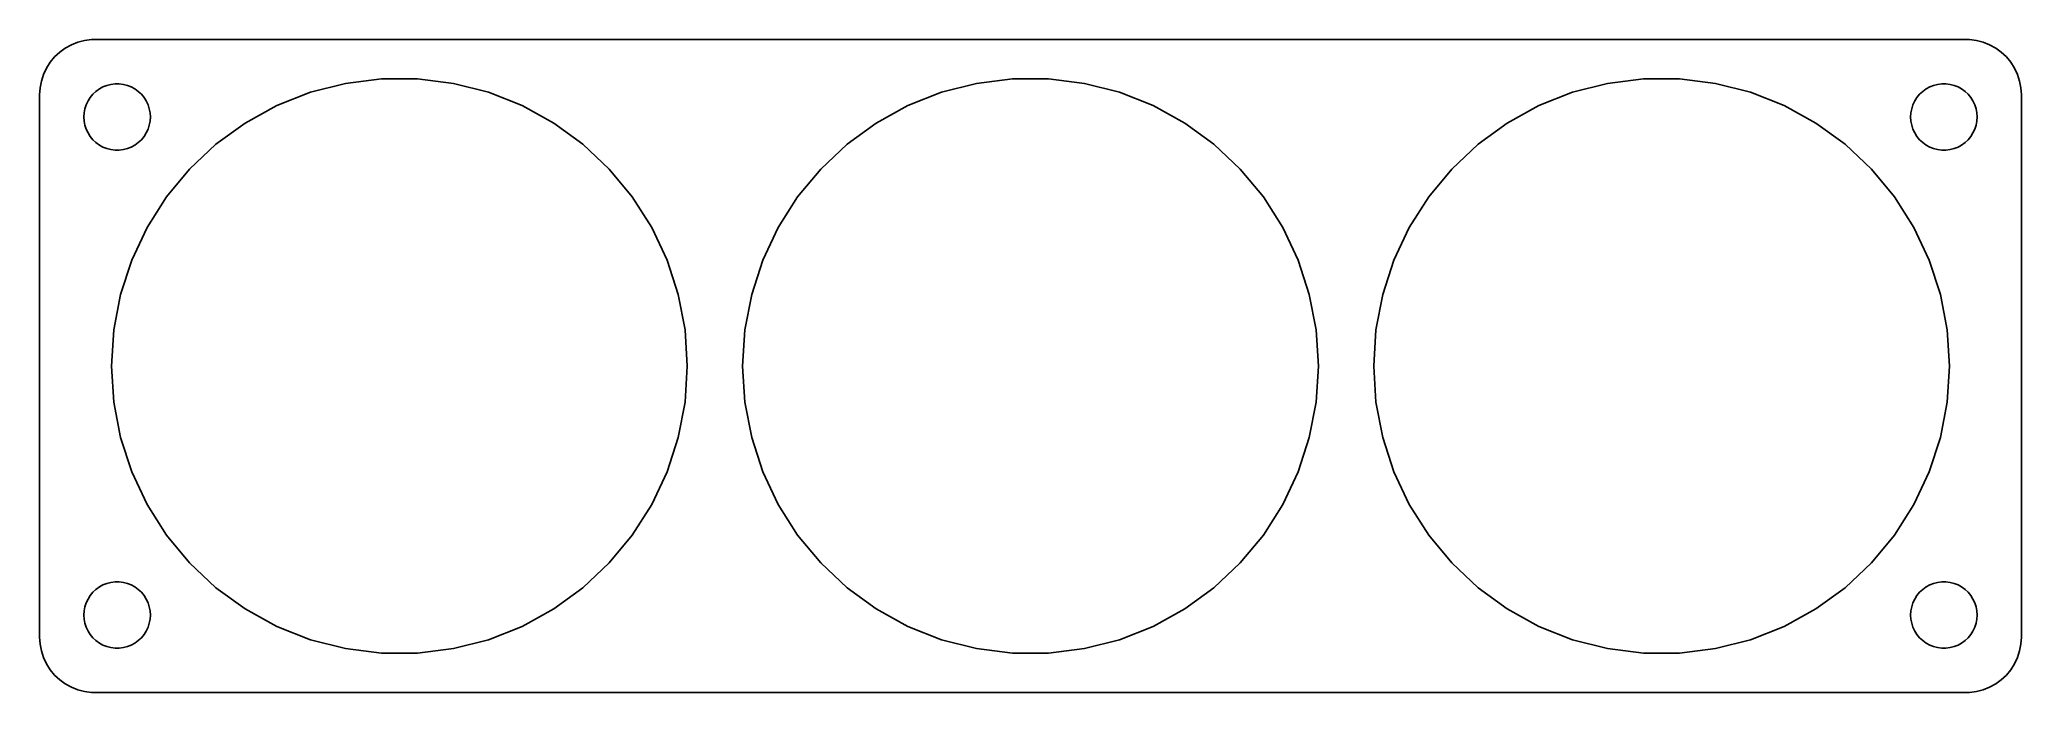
# Model space of a CAD drawing. Header units: metres. Extents: x -90 to 90, y -29 to 29.
import ezdxf

# ---------------------------------------------------------------- set-up
doc = ezdxf.new("R2010")
doc.units = ezdxf.units.M

msp = doc.modelspace()

# ---------------------------------------------------------------- linework, layer by layer
for p, q in [((-87.1791, 28.7216), (-87.6871, 28.3526)), ((-86.6289, 29.0241), (-87.1791, 28.7216)), ((-86.0451, 29.2553), (-86.6289, 29.0241)), ((-85.4369, 29.4114), (-86.0451, 29.2553)), ((-84.8139, 29.4901), (-85.4369, 29.4114)), ((84.8139, 29.4901), (-84.8139, 29.4901)), ((85.4369, 29.4114), (84.8139, 29.4901)), ((86.0451, 29.2553), (85.4369, 29.4114)), ((86.6289, 29.0241), (86.0451, 29.2553)), ((87.1791, 28.7216), (86.6289, 29.0241)), ((87.6871, 28.3526), (87.1791, 28.7216)), ((-88.8815, 26.9088), (-89.1489, 26.3406)), ((-88.5451, 27.4389), (-88.8815, 26.9088)), ((-88.1448, 27.9227), (-88.5451, 27.4389)), ((-87.6871, 28.3526), (-88.1448, 27.9227)), ((88.1448, 27.9227), (87.6871, 28.3526)), ((88.5451, 27.4389), (88.1448, 27.9227)), ((88.8815, 26.9088), (88.5451, 27.4389)), ((89.1489, 26.3406), (88.8815, 26.9088)), ((-89.4606, 25.1267), (-89.5, 24.5)), ((-89.3429, 25.7434), (-89.4606, 25.1267)), ((-89.1489, 26.3406), (-89.3429, 25.7434)), ((-84.1075, 25.033), (-83.7773, 25.2145)), ((-83.7773, 25.2145), (-83.427, 25.3532)), ((-83.427, 25.3532), (-83.0621, 25.4469)), ((-83.0621, 25.4469), (-82.6884, 25.4941)), ((-82.6884, 25.4941), (-82.3116, 25.4941)), ((-82.3116, 25.4941), (-81.9379, 25.4469)), ((-81.9379, 25.4469), (-81.573, 25.3532)), ((-81.573, 25.3532), (-81.2227, 25.2145)), ((-81.2227, 25.2145), (-80.8925, 25.033)), ((-65.0344, 24.7275), (-61.8719, 25.5395)), ((-61.8719, 25.5395), (-58.6326, 25.9487)), ((-58.6326, 25.9487), (-55.3674, 25.9487)), ((-55.3674, 25.9487), (-52.1281, 25.5395)), ((-52.1281, 25.5395), (-48.9655, 24.7275)), ((-8.03444, 24.7275), (-4.8719, 25.5395)), ((-4.8719, 25.5395), (-1.63255, 25.9487)), ((-1.63255, 25.9487), (1.63255, 25.9487)), ((1.63255, 25.9487), (4.8719, 25.5395)), ((4.8719, 25.5395), (8.03444, 24.7275)), ((48.9655, 24.7275), (52.1281, 25.5395)), ((52.1281, 25.5395), (55.3674, 25.9487)), ((55.3674, 25.9487), (58.6326, 25.9487)), ((58.6326, 25.9487), (61.8719, 25.5395)), ((61.8719, 25.5395), (65.0344, 24.7275)), ((80.8925, 25.033), (81.2227, 25.2145)), ((81.2227, 25.2145), (81.573, 25.3532)), ((81.573, 25.3532), (81.9379, 25.4469)), ((81.9379, 25.4469), (82.3116, 25.4941)), ((82.3116, 25.4941), (82.6884, 25.4941)), ((82.6884, 25.4941), (83.0621, 25.4469)), ((83.0621, 25.4469), (83.427, 25.3532)), ((83.427, 25.3532), (83.7773, 25.2145)), ((83.7773, 25.2145), (84.1075, 25.033)), ((89.3429, 25.7434), (89.1489, 26.3406)), ((89.4606, 25.1267), (89.3429, 25.7434)), ((89.5, 24.5), (89.4606, 25.1267)), ((-89.5, 24.5), (-89.5, -24.5)), ((-85.4057, 23.2461), (-85.2893, 23.6044)), ((-85.2893, 23.6044), (-85.1289, 23.9453)), ((-85.1289, 23.9453), (-84.927, 24.2634)), ((-84.927, 24.2634), (-84.6869, 24.5536)), ((-84.6869, 24.5536), (-84.4123, 24.8115)), ((-84.4123, 24.8115), (-84.1075, 25.033)), ((-80.8925, 25.033), (-80.5877, 24.8115)), ((-80.5877, 24.8115), (-80.3131, 24.5536)), ((-80.3131, 24.5536), (-80.073, 24.2634)), ((-80.073, 24.2634), (-79.8711, 23.9453)), ((-79.8711, 23.9453), (-79.7107, 23.6044)), ((-79.7107, 23.6044), (-79.5943, 23.2461)), ((-70.9315, 21.9525), (-68.0703, 23.5255)), ((-68.0703, 23.5255), (-65.0344, 24.7275)), ((-48.9655, 24.7275), (-45.9297, 23.5255)), ((-45.9297, 23.5255), (-43.0685, 21.9525)), ((-13.9315, 21.9525), (-11.0703, 23.5255)), ((-11.0703, 23.5255), (-8.03444, 24.7275)), ((8.03444, 24.7275), (11.0703, 23.5255)), ((11.0703, 23.5255), (13.9315, 21.9525)), ((43.0685, 21.9525), (45.9297, 23.5255)), ((45.9297, 23.5255), (48.9655, 24.7275)), ((65.0344, 24.7275), (68.0703, 23.5255)), ((68.0703, 23.5255), (70.9315, 21.9525)), ((79.5943, 23.2461), (79.7107, 23.6044)), ((79.7107, 23.6044), (79.8711, 23.9453)), ((79.8711, 23.9453), (80.073, 24.2634)), ((80.073, 24.2634), (80.3131, 24.5536)), ((80.3131, 24.5536), (80.5877, 24.8115)), ((80.5877, 24.8115), (80.8925, 25.033)), ((84.1075, 25.033), (84.4123, 24.8115)), ((84.4123, 24.8115), (84.6869, 24.5536)), ((84.6869, 24.5536), (84.927, 24.2634)), ((84.927, 24.2634), (85.1289, 23.9453)), ((85.1289, 23.9453), (85.2893, 23.6044)), ((85.2893, 23.6044), (85.4057, 23.2461)), ((89.5, -24.5), (89.5, 24.5)), ((-85.5, 22.5), (-85.4763, 22.876)), ((-85.4763, 22.124), (-85.5, 22.5)), ((-85.4763, 22.876), (-85.4057, 23.2461)), ((-85.4057, 21.7539), (-85.4763, 22.124)), ((-85.2893, 21.3956), (-85.4057, 21.7539)), ((-79.5943, 21.7539), (-79.7107, 21.3956)), ((-79.5943, 23.2461), (-79.5237, 22.876)), ((-79.5237, 22.124), (-79.5943, 21.7539)), ((-79.5237, 22.876), (-79.5, 22.5)), ((-79.5, 22.5), (-79.5237, 22.124)), ((-73.573, 20.0333), (-70.9315, 21.9525)), ((-43.0685, 21.9525), (-40.427, 20.0333)), ((-16.573, 20.0333), (-13.9315, 21.9525)), ((13.9315, 21.9525), (16.573, 20.0333)), ((40.427, 20.0333), (43.0685, 21.9525)), ((70.9315, 21.9525), (73.573, 20.0333)), ((79.5, 22.5), (79.5237, 22.876)), ((79.5237, 22.124), (79.5, 22.5)), ((79.5237, 22.876), (79.5943, 23.2461)), ((79.5943, 21.7539), (79.5237, 22.124)), ((79.7107, 21.3956), (79.5943, 21.7539)), ((85.4057, 21.7539), (85.2893, 21.3956)), ((85.4057, 23.2461), (85.4763, 22.876)), ((85.4763, 22.124), (85.4057, 21.7539)), ((85.4763, 22.876), (85.5, 22.5)), ((85.5, 22.5), (85.4763, 22.124)), ((-85.1289, 21.0547), (-85.2893, 21.3956)), ((-84.927, 20.7366), (-85.1289, 21.0547)), ((-84.6869, 20.4464), (-84.927, 20.7366)), ((-84.4123, 20.1884), (-84.6869, 20.4464)), ((-84.1075, 19.967), (-84.4123, 20.1884)), ((-83.7773, 19.7855), (-84.1075, 19.967)), ((-83.427, 19.6468), (-83.7773, 19.7855)), ((-81.2227, 19.7855), (-81.573, 19.6468)), ((-80.8925, 19.967), (-81.2227, 19.7855)), ((-80.5877, 20.1884), (-80.8925, 19.967)), ((-80.3131, 20.4464), (-80.5877, 20.1884)), ((-80.073, 20.7366), (-80.3131, 20.4464)), ((-79.8711, 21.0547), (-80.073, 20.7366)), ((-79.7107, 21.3956), (-79.8711, 21.0547)), ((-75.9532, 17.7982), (-73.573, 20.0333)), ((-40.427, 20.0333), (-38.0468, 17.7982)), ((-18.9532, 17.7982), (-16.573, 20.0333)), ((16.573, 20.0333), (18.9532, 17.7982)), ((38.0468, 17.7982), (40.427, 20.0333)), ((73.573, 20.0333), (75.9532, 17.7982)), ((79.8711, 21.0547), (79.7107, 21.3956)), ((80.073, 20.7366), (79.8711, 21.0547)), ((80.3131, 20.4464), (80.073, 20.7366)), ((80.5877, 20.1884), (80.3131, 20.4464)), ((80.8925, 19.967), (80.5877, 20.1884)), ((81.2227, 19.7855), (80.8925, 19.967)), ((81.573, 19.6468), (81.2227, 19.7855)), ((83.7773, 19.7855), (83.427, 19.6468)), ((84.1075, 19.967), (83.7773, 19.7855)), ((84.4123, 20.1884), (84.1075, 19.967)), ((84.6869, 20.4464), (84.4123, 20.1884)), ((84.927, 20.7366), (84.6869, 20.4464)), ((85.1289, 21.0547), (84.927, 20.7366)), ((85.2893, 21.3956), (85.1289, 21.0547)), ((-83.0621, 19.5531), (-83.427, 19.6468)), ((-82.6884, 19.5059), (-83.0621, 19.5531)), ((-82.3116, 19.5059), (-82.6884, 19.5059)), ((-81.9379, 19.5531), (-82.3116, 19.5059)), ((-81.573, 19.6468), (-81.9379, 19.5531)), ((81.9379, 19.5531), (81.573, 19.6468)), ((82.3116, 19.5059), (81.9379, 19.5531)), ((82.6884, 19.5059), (82.3116, 19.5059)), ((83.0621, 19.5531), (82.6884, 19.5059)), ((83.427, 19.6468), (83.0621, 19.5531)), ((-78.0344, 15.2824), (-75.9532, 17.7982)), ((-38.0468, 17.7982), (-35.9655, 15.2824)), ((-21.0344, 15.2824), (-18.9532, 17.7982)), ((18.9532, 17.7982), (21.0344, 15.2824)), ((35.9655, 15.2824), (38.0468, 17.7982)), ((75.9532, 17.7982), (78.0344, 15.2824)), ((-79.784, 12.5256), (-78.0344, 15.2824)), ((-35.9655, 15.2824), (-34.216, 12.5256)), ((-22.784, 12.5256), (-21.0344, 15.2824)), ((21.0344, 15.2824), (22.784, 12.5256)), ((34.216, 12.5256), (35.9655, 15.2824)), ((78.0344, 15.2824), (79.784, 12.5256)), ((-81.1742, 9.57123), (-79.784, 12.5256)), ((-34.216, 12.5256), (-32.8258, 9.57123)), ((-24.1742, 9.57123), (-22.784, 12.5256)), ((22.784, 12.5256), (24.1742, 9.57123)), ((32.8258, 9.57123), (34.216, 12.5256)), ((79.784, 12.5256), (81.1742, 9.57123)), ((-82.1832, 6.46593), (-81.1742, 9.57123)), ((-32.8258, 9.57123), (-31.8168, 6.46593)), ((-25.1832, 6.46593), (-24.1742, 9.57123)), ((24.1742, 9.57123), (25.1832, 6.46593)), ((31.8168, 6.46593), (32.8258, 9.57123)), ((81.1742, 9.57123), (82.1832, 6.46593)), ((-82.795, 3.25865), (-82.1832, 6.46593)), ((-31.8168, 6.46593), (-31.205, 3.25865)), ((-25.795, 3.25865), (-25.1832, 6.46593)), ((25.1832, 6.46593), (25.795, 3.25865)), ((31.205, 3.25865), (31.8168, 6.46593)), ((82.1832, 6.46593), (82.795, 3.25865)), ((-83, 0), (-82.795, 3.25865)), ((-31.205, 3.25865), (-31, 0)), ((-26, 0), (-25.795, 3.25865)), ((25.795, 3.25865), (26, 0)), ((31, 0), (31.205, 3.25865)), ((82.795, 3.25865), (83, 0)), ((-82.795, -3.25865), (-83, 0)), ((-31, 0), (-31.205, -3.25865)), ((-25.795, -3.25865), (-26, 0)), ((26, 0), (25.795, -3.25865)), ((31.205, -3.25865), (31, 0)), ((83, 0), (82.795, -3.25865)), ((-82.1832, -6.46593), (-82.795, -3.25865)), ((-31.205, -3.25865), (-31.8168, -6.46593)), ((-25.1832, -6.46593), (-25.795, -3.25865)), ((25.795, -3.25865), (25.1832, -6.46593)), ((31.8168, -6.46593), (31.205, -3.25865)), ((82.795, -3.25865), (82.1832, -6.46593)), ((-81.1742, -9.57123), (-82.1832, -6.46593)), ((-31.8168, -6.46593), (-32.8258, -9.57123)), ((-24.1742, -9.57123), (-25.1832, -6.46593)), ((25.1832, -6.46593), (24.1742, -9.57123)), ((32.8258, -9.57123), (31.8168, -6.46593)), ((82.1832, -6.46593), (81.1742, -9.57123)), ((-79.784, -12.5256), (-81.1742, -9.57123)), ((-32.8258, -9.57123), (-34.216, -12.5256)), ((-22.784, -12.5256), (-24.1742, -9.57123)), ((24.1742, -9.57123), (22.784, -12.5256)), ((34.216, -12.5256), (32.8258, -9.57123)), ((81.1742, -9.57123), (79.784, -12.5256)), ((-78.0344, -15.2824), (-79.784, -12.5256)), ((-34.216, -12.5256), (-35.9655, -15.2824)), ((-21.0344, -15.2824), (-22.784, -12.5256)), ((22.784, -12.5256), (21.0344, -15.2824)), ((35.9655, -15.2824), (34.216, -12.5256)), ((79.784, -12.5256), (78.0344, -15.2824)), ((-75.9532, -17.7982), (-78.0344, -15.2824)), ((-35.9655, -15.2824), (-38.0468, -17.7982)), ((-18.9532, -17.7982), (-21.0344, -15.2824)), ((21.0344, -15.2824), (18.9532, -17.7982)), ((38.0468, -17.7982), (35.9655, -15.2824)), ((78.0344, -15.2824), (75.9532, -17.7982)), ((-73.573, -20.0333), (-75.9532, -17.7982)), ((-38.0468, -17.7982), (-40.427, -20.0333)), ((-16.573, -20.0333), (-18.9532, -17.7982)), ((18.9532, -17.7982), (16.573, -20.0333)), ((40.427, -20.0333), (38.0468, -17.7982)), ((75.9532, -17.7982), (73.573, -20.0333)), ((-83.7773, -19.7855), (-83.427, -19.6468)), ((-83.427, -19.6468), (-83.0621, -19.5531)), ((-83.0621, -19.5531), (-82.6884, -19.5059)), ((-82.6884, -19.5059), (-82.3116, -19.5059)), ((-82.3116, -19.5059), (-81.9379, -19.5531)), ((-81.9379, -19.5531), (-81.573, -19.6468)), ((-81.573, -19.6468), (-81.2227, -19.7855)), ((81.2227, -19.7855), (81.573, -19.6468)), ((81.573, -19.6468), (81.9379, -19.5531)), ((81.9379, -19.5531), (82.3116, -19.5059)), ((82.3116, -19.5059), (82.6884, -19.5059)), ((82.6884, -19.5059), (83.0621, -19.5531)), ((83.0621, -19.5531), (83.427, -19.6468)), ((83.427, -19.6468), (83.7773, -19.7855)), ((-85.4057, -21.7539), (-85.2893, -21.3956)), ((-85.2893, -21.3956), (-85.1289, -21.0547)), ((-85.1289, -21.0547), (-84.927, -20.7366)), ((-84.927, -20.7366), (-84.6869, -20.4464)), ((-84.6869, -20.4464), (-84.4123, -20.1884)), ((-84.4123, -20.1884), (-84.1075, -19.967)), ((-84.1075, -19.967), (-83.7773, -19.7855)), ((-81.2227, -19.7855), (-80.8925, -19.967)), ((-80.8925, -19.967), (-80.5877, -20.1884)), ((-80.5877, -20.1884), (-80.3131, -20.4464)), ((-80.3131, -20.4464), (-80.073, -20.7366)), ((-80.073, -20.7366), (-79.8711, -21.0547)), ((-79.8711, -21.0547), (-79.7107, -21.3956)), ((-79.7107, -21.3956), (-79.5943, -21.7539)), ((-70.9315, -21.9525), (-73.573, -20.0333)), ((-40.427, -20.0333), (-43.0685, -21.9525)), ((-13.9315, -21.9525), (-16.573, -20.0333)), ((16.573, -20.0333), (13.9315, -21.9525)), ((43.0685, -21.9525), (40.427, -20.0333)), ((73.573, -20.0333), (70.9315, -21.9525)), ((79.5943, -21.7539), (79.7107, -21.3956)), ((79.7107, -21.3956), (79.8711, -21.0547)), ((79.8711, -21.0547), (80.073, -20.7366)), ((80.073, -20.7366), (80.3131, -20.4464)), ((80.3131, -20.4464), (80.5877, -20.1884)), ((80.5877, -20.1884), (80.8925, -19.967)), ((80.8925, -19.967), (81.2227, -19.7855)), ((83.7773, -19.7855), (84.1075, -19.967)), ((84.1075, -19.967), (84.4123, -20.1884)), ((84.4123, -20.1884), (84.6869, -20.4464)), ((84.6869, -20.4464), (84.927, -20.7366)), ((84.927, -20.7366), (85.1289, -21.0547)), ((85.1289, -21.0547), (85.2893, -21.3956)), ((85.2893, -21.3956), (85.4057, -21.7539)), ((-85.5, -22.5), (-85.4763, -22.124)), ((-85.4763, -22.876), (-85.5, -22.5)), ((-85.4763, -22.124), (-85.4057, -21.7539)), ((-85.4057, -23.2461), (-85.4763, -22.876)), ((-85.2893, -23.6044), (-85.4057, -23.2461)), ((-79.5943, -23.2461), (-79.7107, -23.6044)), ((-79.5943, -21.7539), (-79.5237, -22.124)), ((-79.5237, -22.876), (-79.5943, -23.2461)), ((-79.5237, -22.124), (-79.5, -22.5)), ((-79.5, -22.5), (-79.5237, -22.876)), ((-68.0703, -23.5255), (-70.9315, -21.9525)), ((-43.0685, -21.9525), (-45.9297, -23.5255)), ((-11.0703, -23.5255), (-13.9315, -21.9525)), ((13.9315, -21.9525), (11.0703, -23.5255)), ((45.9297, -23.5255), (43.0685, -21.9525)), ((70.9315, -21.9525), (68.0703, -23.5255)), ((79.5, -22.5), (79.5237, -22.124)), ((79.5237, -22.876), (79.5, -22.5)), ((79.5237, -22.124), (79.5943, -21.7539)), ((79.5943, -23.2461), (79.5237, -22.876)), ((79.7107, -23.6044), (79.5943, -23.2461)), ((85.4057, -23.2461), (85.2893, -23.6044)), ((85.4057, -21.7539), (85.4763, -22.124)), ((85.4763, -22.876), (85.4057, -23.2461)), ((85.4763, -22.124), (85.5, -22.5)), ((85.5, -22.5), (85.4763, -22.876)), ((-89.5, -24.5), (-89.4606, -25.1267)), ((-85.1289, -23.9453), (-85.2893, -23.6044)), ((-84.927, -24.2634), (-85.1289, -23.9453)), ((-84.6869, -24.5536), (-84.927, -24.2634)), ((-84.4123, -24.8115), (-84.6869, -24.5536)), ((-84.1075, -25.033), (-84.4123, -24.8115)), ((-83.7773, -25.2145), (-84.1075, -25.033)), ((-80.8925, -25.033), (-81.2227, -25.2145)), ((-80.5877, -24.8115), (-80.8925, -25.033)), ((-80.3131, -24.5536), (-80.5877, -24.8115)), ((-80.073, -24.2634), (-80.3131, -24.5536)), ((-79.8711, -23.9453), (-80.073, -24.2634)), ((-79.7107, -23.6044), (-79.8711, -23.9453)), ((-65.0344, -24.7275), (-68.0703, -23.5255)), ((-61.8719, -25.5395), (-65.0344, -24.7275)), ((-48.9655, -24.7275), (-52.1281, -25.5395)), ((-45.9297, -23.5255), (-48.9655, -24.7275)), ((-8.03444, -24.7275), (-11.0703, -23.5255)), ((-4.8719, -25.5395), (-8.03444, -24.7275)), ((8.03444, -24.7275), (4.8719, -25.5395)), ((11.0703, -23.5255), (8.03444, -24.7275)), ((48.9655, -24.7275), (45.9297, -23.5255)), ((52.1281, -25.5395), (48.9655, -24.7275)), ((65.0344, -24.7275), (61.8719, -25.5395)), ((68.0703, -23.5255), (65.0344, -24.7275)), ((79.8711, -23.9453), (79.7107, -23.6044)), ((80.073, -24.2634), (79.8711, -23.9453)), ((80.3131, -24.5536), (80.073, -24.2634)), ((80.5877, -24.8115), (80.3131, -24.5536)), ((80.8925, -25.033), (80.5877, -24.8115)), ((81.2227, -25.2145), (80.8925, -25.033)), ((84.1075, -25.033), (83.7773, -25.2145)), ((84.4123, -24.8115), (84.1075, -25.033)), ((84.6869, -24.5536), (84.4123, -24.8115)), ((84.927, -24.2634), (84.6869, -24.5536)), ((85.1289, -23.9453), (84.927, -24.2634)), ((85.2893, -23.6044), (85.1289, -23.9453)), ((89.4606, -25.1267), (89.5, -24.5)), ((-89.4606, -25.1267), (-89.3429, -25.7434)), ((-89.3429, -25.7434), (-89.1489, -26.3406)), ((-89.1489, -26.3406), (-88.8815, -26.9088)), ((-83.427, -25.3532), (-83.7773, -25.2145)), ((-83.0621, -25.4469), (-83.427, -25.3532)), ((-82.6884, -25.4941), (-83.0621, -25.4469)), ((-82.3116, -25.4941), (-82.6884, -25.4941)), ((-81.9379, -25.4469), (-82.3116, -25.4941)), ((-81.573, -25.3532), (-81.9379, -25.4469)), ((-81.2227, -25.2145), (-81.573, -25.3532)), ((-58.6326, -25.9487), (-61.8719, -25.5395)), ((-55.3674, -25.9487), (-58.6326, -25.9487)), ((-52.1281, -25.5395), (-55.3674, -25.9487)), ((-1.63255, -25.9487), (-4.8719, -25.5395)), ((1.63255, -25.9487), (-1.63255, -25.9487)), ((4.8719, -25.5395), (1.63255, -25.9487)), ((55.3674, -25.9487), (52.1281, -25.5395)), ((58.6326, -25.9487), (55.3674, -25.9487)), ((61.8719, -25.5395), (58.6326, -25.9487)), ((81.573, -25.3532), (81.2227, -25.2145)), ((81.9379, -25.4469), (81.573, -25.3532)), ((82.3116, -25.4941), (81.9379, -25.4469)), ((82.6884, -25.4941), (82.3116, -25.4941)), ((83.0621, -25.4469), (82.6884, -25.4941)), ((83.427, -25.3532), (83.0621, -25.4469)), ((83.7773, -25.2145), (83.427, -25.3532)), ((88.8815, -26.9088), (89.1489, -26.3406)), ((89.1489, -26.3406), (89.3429, -25.7434)), ((89.3429, -25.7434), (89.4606, -25.1267)), ((-88.8815, -26.9088), (-88.5451, -27.4389)), ((-88.5451, -27.4389), (-88.1448, -27.9227)), ((-88.1448, -27.9227), (-87.6871, -28.3526)), ((-87.6871, -28.3526), (-87.1791, -28.7216)), ((87.1791, -28.7216), (87.6871, -28.3526)), ((87.6871, -28.3526), (88.1448, -27.9227)), ((88.1448, -27.9227), (88.5451, -27.4389)), ((88.5451, -27.4389), (88.8815, -26.9088)), ((-87.1791, -28.7216), (-86.6289, -29.0241)), ((-86.6289, -29.0241), (-86.0451, -29.2553)), ((-86.0451, -29.2553), (-85.4369, -29.4114)), ((-85.4369, -29.4114), (-84.8139, -29.4901)), ((-84.8139, -29.4901), (84.8139, -29.4901)), ((84.8139, -29.4901), (85.4369, -29.4114)), ((85.4369, -29.4114), (86.0451, -29.2553)), ((86.0451, -29.2553), (86.6289, -29.0241)), ((86.6289, -29.0241), (87.1791, -28.7216))]:
    msp.add_line(p, q)

doc.saveas('drawing.dxf')
